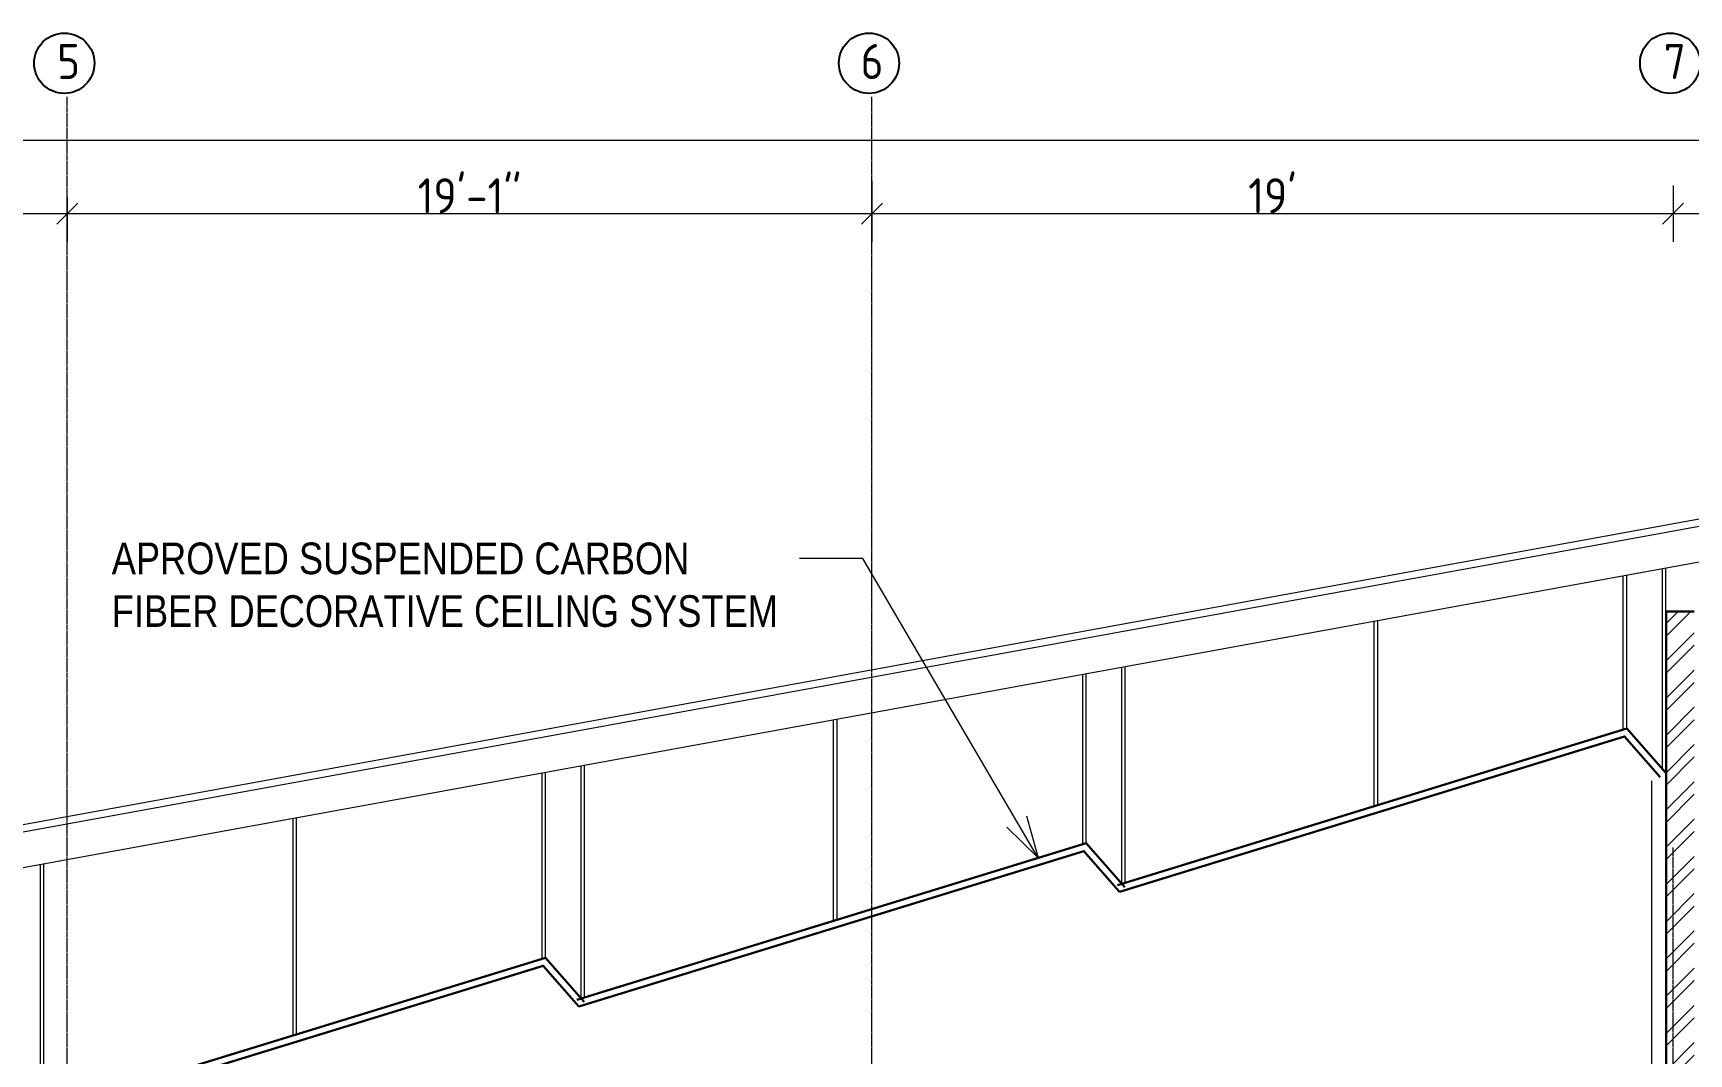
# Model space of a CAD drawing. Extents: x -95606 to 113309, y -42160 to -940.
# Drawn here: x -30959.4 to -30488.2, y -17257.5 to -16966.9 of the extents above; entities that cross this region are included whole.
import ezdxf
from ezdxf import colors
from ezdxf.entities.mleader import LeaderData, LeaderLine
from ezdxf.math import Vec2, Vec3

# ---------------------------------------------------------------- set-up
doc = ezdxf.new("R2010")
doc.units = 0
doc.header["$LTSCALE"] = 0.02
doc.header["$MEASUREMENT"] = 0
doc.header["$PDMODE"] = 3
doc.header["$PDSIZE"] = -2
doc.linetypes.add('ACAD_ISO04W100', pattern=[30, 24, -3, 0, -3])
doc.linetypes.add('CENTERX2', pattern=[101.6, 63.5, -12.7, 12.7, -12.7])
doc.layers.get('0').update_dxf_attribs({"linetype": 'CONTINUOUS'})
doc.layers.get('DEFPOINTS').update_dxf_attribs({"linetype": 'CONTINUOUS'})
for name, color, linetype, lineweight in [('Hatch', 252, 'CONTINUOUS', 9), ('RBH CENTER LINE', 1, 'ACAD_ISO04W100', 13), ('RBH DIMENSIONS', 8, 'CONTINUOUS', 15), ('RBH FURNISHING', 112, 'CONTINUOUS', 0), ('RBH TEXT', 50, 'CONTINUOUS', 13), ('RBH TEXT FRAME', 90, 'CONTINUOUS', 25), ('RBH WALL - 0.13', 253, 'CONTINUOUS', 13), ('RBH WALL - 0.18', 252, 'CONTINUOUS', 18), ('RBH WALL - 0.30', 7, 'CONTINUOUS', 30)]:
    doc.layers.add(name, color=color, linetype=linetype, lineweight=lineweight)
doc.styles.add('RBH TEXT40', font='ARIALN.TTF')
doc.styles.get("Standard").update_dxf_attribs({"font": 'ISOCP'})
doc.dimstyles.new('RBH DIM 01', dxfattribs={"dimtxt": 10, "dimasz": 6, "dimexe": 8, "dimexo": 5, "dimgap": 0.09, "dimtad": 1, "dimdec": 0, "dimzin": 0, "dimdsep": 46, "dimlunit": 4, "dimtxsty": 'Standard', "dimblk": 'OBLIQUE', "dimcen": 0.09, "dimclrd": 4, "dimclre": 1, "dimclrt": 2, "dimadec": 0, "dimazin": 0, "dimtfac": 1, "dimtdec": 0, "dimtofl": 0, "dimtmove": 0, "dimatfit": 3, "dimldrblk": 'OPEN30', "dimfxl": 1, "dimtolj": 1, "dimtzin": 0, "dimlwd": -1, "dimlwe": -1, "dimarcsym": 0})

# ---------------------------------------------------------------- blocks, each defined once
blk = doc.blocks.new('_Oblique')
at = {"color": 0, "linetype": 'ByBlock', "lineweight": -2}
blk.add_line((-0.5, -0.5), (0.5, 0.5), dxfattribs=at)
blk = doc.blocks.new('*D694')
at = {"layer": 'DEFPOINTS', "color": 0, "lineweight": -2, "ltscale": 0.75, "transparency": 16777216}
for p in [(-31180.7, -17004.92), (-30949.7, -17008.6), (-30949.7, -17018.3)]:
    blk.add_point(p, dxfattribs=at)
at = {"layer": 'RBH DIMENSIONS', "color": 1, "ltscale": 0.75, "transparency": 16777216}
for p, q in [((-31180.7, -17009.92), (-31180.7, -17026.3)), ((-30949.7, -17013.6), (-30949.7, -17026.3))]:
    blk.add_line(p, q, dxfattribs=at)
at = {"layer": 'RBH DIMENSIONS', "color": 4, "ltscale": 0.75, "transparency": 16777216}
blk.add_line((-31180.7, -17018.3), (-30949.7, -17018.3), dxfattribs=at)
at = {"layer": 'RBH DIMENSIONS', "color": 4, "ltscale": 0.75, "transparency": 16777216, "xscale": 6, "yscale": 6, "zscale": 6, "rotation": 180}
blk.add_blockref('_Oblique', (-31180.7, -17018.3), dxfattribs=at)
at = {"layer": 'RBH DIMENSIONS', "color": 4, "ltscale": 0.75, "transparency": 16777216, "xscale": 6, "yscale": 6, "zscale": 6}
blk.add_blockref('_Oblique', (-30949.7, -17018.3), dxfattribs=at)
at = {"layer": 'RBH DIMENSIONS', "color": 2, "ltscale": 0.75, "transparency": 16777216, "insert": (-31065.2, -17013.21), "char_height": 10, "attachment_point": 5}
blk.add_mtext('\\A1;19\'-3"', dxfattribs=at)
blk = doc.blocks.new('_Open30')
at = {"color": 0, "linetype": 'ByBlock', "lineweight": -2}
for p, q in [((-1, 0.268), (0, 0)), ((0, 0), (-1, -0.268)), ((0, 0), (-1, 0))]:
    blk.add_line(p, q, dxfattribs=at)
blk = doc.blocks.new('*D695')
at = {"layer": 'DEFPOINTS', "color": 0, "lineweight": -2, "ltscale": 0.75, "transparency": 16777216}
for p in [(-30720.7, -17003.95), (-30949.7, -17008.6), (-30720.7, -17018.3)]:
    blk.add_point(p, dxfattribs=at)
at = {"layer": 'RBH DIMENSIONS', "color": 1, "ltscale": 0.75, "transparency": 16777216}
for p, q in [((-30720.7, -17008.95), (-30720.7, -17026.3)), ((-30949.7, -17013.6), (-30949.7, -17026.3))]:
    blk.add_line(p, q, dxfattribs=at)
at = {"layer": 'RBH DIMENSIONS', "color": 4, "ltscale": 0.75, "transparency": 16777216}
blk.add_line((-30949.7, -17018.3), (-30720.7, -17018.3), dxfattribs=at)
at = {"layer": 'RBH DIMENSIONS', "color": 4, "ltscale": 0.75, "transparency": 16777216, "xscale": 6, "yscale": 6, "zscale": 6, "rotation": 180}
blk.add_blockref('_Oblique', (-30949.7, -17018.3), dxfattribs=at)
at = {"layer": 'RBH DIMENSIONS', "color": 4, "ltscale": 0.75, "transparency": 16777216, "xscale": 6, "yscale": 6, "zscale": 6}
blk.add_blockref('_Oblique', (-30720.7, -17018.3), dxfattribs=at)
at = {"layer": 'RBH DIMENSIONS', "color": 2, "ltscale": 0.75, "transparency": 16777216, "insert": (-30835.2, -17013.21), "char_height": 10, "attachment_point": 5}
blk.add_mtext('\\A1;19\'-1"', dxfattribs=at)
blk = doc.blocks.new('*D696')
at = {"layer": 'DEFPOINTS', "color": 0, "lineweight": -2, "ltscale": 0.75, "transparency": 16777216}
for p in [(-30720.7, -17003.95), (-30492.7, -17005.26), (-30492.7, -17018.3)]:
    blk.add_point(p, dxfattribs=at)
at = {"layer": 'RBH DIMENSIONS', "color": 1, "ltscale": 0.75, "transparency": 16777216}
for p, q in [((-30720.7, -17008.95), (-30720.7, -17026.3)), ((-30492.7, -17010.26), (-30492.7, -17026.3))]:
    blk.add_line(p, q, dxfattribs=at)
at = {"layer": 'RBH DIMENSIONS', "color": 4, "ltscale": 0.75, "transparency": 16777216}
blk.add_line((-30720.7, -17018.3), (-30492.7, -17018.3), dxfattribs=at)
at = {"layer": 'RBH DIMENSIONS', "color": 4, "ltscale": 0.75, "transparency": 16777216, "xscale": 6, "yscale": 6, "zscale": 6, "rotation": 180}
blk.add_blockref('_Oblique', (-30720.7, -17018.3), dxfattribs=at)
at = {"layer": 'RBH DIMENSIONS', "color": 4, "ltscale": 0.75, "transparency": 16777216, "xscale": 6, "yscale": 6, "zscale": 6}
blk.add_blockref('_Oblique', (-30492.7, -17018.3), dxfattribs=at)
at = {"layer": 'RBH DIMENSIONS', "color": 2, "ltscale": 0.75, "transparency": 16777216, "insert": (-30606.7, -17013.21), "char_height": 10, "attachment_point": 5}
blk.add_mtext("\\A1;19'", dxfattribs=at)
blk = doc.blocks.new('*D697')
at = {"layer": 'DEFPOINTS', "color": 0, "lineweight": -2, "ltscale": 0.75, "transparency": 16777216}
for p in [(-30492.7, -17005.26), (-30376.1, -17007.61), (-30376.1, -17018.3)]:
    blk.add_point(p, dxfattribs=at)
at = {"layer": 'RBH DIMENSIONS', "color": 1, "ltscale": 0.75, "transparency": 16777216}
for p, q in [((-30492.7, -17010.26), (-30492.7, -17026.3)), ((-30376.1, -17012.61), (-30376.1, -17026.3))]:
    blk.add_line(p, q, dxfattribs=at)
at = {"layer": 'RBH DIMENSIONS', "color": 4, "ltscale": 0.75, "transparency": 16777216}
blk.add_line((-30492.7, -17018.3), (-30376.1, -17018.3), dxfattribs=at)
at = {"layer": 'RBH DIMENSIONS', "color": 4, "ltscale": 0.75, "transparency": 16777216, "xscale": 6, "yscale": 6, "zscale": 6, "rotation": 180}
blk.add_blockref('_Oblique', (-30492.7, -17018.3), dxfattribs=at)
at = {"layer": 'RBH DIMENSIONS', "color": 4, "ltscale": 0.75, "transparency": 16777216, "xscale": 6, "yscale": 6, "zscale": 6}
blk.add_blockref('_Oblique', (-30376.1, -17018.3), dxfattribs=at)
at = {"layer": 'RBH DIMENSIONS', "color": 2, "ltscale": 0.75, "transparency": 16777216, "insert": (-30434.4, -17013.21), "char_height": 10, "attachment_point": 5}
blk.add_mtext('\\A1;9\'-9"', dxfattribs=at)
blk = doc.blocks.new('*D717')
at = {"layer": 'DEFPOINTS', "color": 0, "lineweight": -2, "ltscale": 0.75, "transparency": 16777216}
for p in [(-31787.7, -16993.47), (-30233.55, -16997.35), (-30233.55, -16998.46)]:
    blk.add_point(p, dxfattribs=at)
at = {"layer": 'RBH WALL - 0.13', "color": 1, "ltscale": 0.75, "transparency": 16777216}
for p, q in [((-30233.55, -16993.46), (-30233.55, -16989.35)), ((-31787.7, -16998.47), (-31787.7, -17005.35))]:
    blk.add_line(p, q, dxfattribs=at)
at = {"layer": 'RBH WALL - 0.13', "color": 4, "ltscale": 0.75, "transparency": 16777216}
blk.add_line((-31787.7, -16997.35), (-30233.55, -16997.35), dxfattribs=at)
at = {"layer": 'RBH WALL - 0.13', "color": 4, "ltscale": 0.75, "transparency": 16777216, "xscale": 6, "yscale": 6, "zscale": 6, "rotation": 180}
blk.add_blockref('_Oblique', (-31787.7, -16997.35), dxfattribs=at)
at = {"layer": 'RBH WALL - 0.13', "color": 4, "ltscale": 0.75, "transparency": 16777216, "xscale": 6, "yscale": 6, "zscale": 6}
blk.add_blockref('_Oblique', (-30233.55, -16997.35), dxfattribs=at)
at = {"layer": 'RBH WALL - 0.13', "color": 2, "ltscale": 0.75, "transparency": 16777216, "insert": (-31010.63, -16992.26), "char_height": 10, "attachment_point": 5}
blk.add_mtext('\\A1;129\'-6"', dxfattribs=at)

msp = doc.modelspace()

# ---------------------------------------------------------------- hatches: boundary and pattern name
at = {"layer": 'Hatch', "ltscale": 0.75}
h = msp.add_hatch(dxfattribs=at)
h.set_pattern_fill('ANSI32', color=256, scale=20)
h.set_pattern_definition([(45, (-400918.442, -522400.5036), (-5.30330086, 5.30330086), []), (45, (-400914.907, -522400.5036), (-5.30330086, 5.30330086), [])])
h.paths.add_polyline_path([(-30486.703, -17597.942), (-30494.703, -17597.942), (-30494.703, -17753.942), (-30486.703, -17753.942)])
h.paths.add_polyline_path([(-30486.703, -17131.552), (-30494.703, -17131.552), (-30494.703, -17342.942), (-30486.703, -17342.942)])
h.paths.add_polyline_path([(-30494.703, -17412.898), (-30486.703, -17412.898), (-30486.703, -17342.942), (-30494.703, -17342.942)])
h.paths.add_polyline_path([(-30486.703, -17436.898), (-30494.703, -17436.898), (-30494.703, -17579.942), (-30486.703, -17579.942)])

# ---------------------------------------------------------------- linework, layer by layer
at = {"layer": 'RBH CENTER LINE', "linetype": 'CENTERX2', "ltscale": 0.12}
for p, q in [((-30949.703, -18008.254), (-30949.703, -16985.003)), ((-30720.703, -18008.254), (-30720.703, -16985.003)), ((-30492.703, -18008.254), (-30492.703, -17198.803))]:
    msp.add_line(p, q, dxfattribs=at)
at = {"layer": 'RBH DIMENSIONS', "ltscale": 0.75}
for p, q in [((-30506.86, -17165.17), (-30506.86, -17121.336)), ((-30505.86, -17164.862), (-30505.86, -17121.153)), ((-30495.733, -17176.433), (-30495.733, -17119.305)), ((-30494.733, -17176.126), (-30494.733, -17119.123)), ((-30577.726, -17186.971), (-30577.726, -17134.268)), ((-30576.726, -17186.663), (-30576.726, -17134.085)), ((-30660.719, -17197.816), (-30660.719, -17149.412)), ((-30659.719, -17197.509), (-30659.719, -17149.23)), ((-30649.592, -17209.08), (-30649.592, -17147.382)), ((-30648.592, -17208.772), (-30648.592, -17147.199)), ((-30731.585, -17219.617), (-30731.585, -17162.344)), ((-30730.585, -17219.31), (-30730.585, -17162.162)), ((-30802.451, -17241.418), (-30802.451, -17175.276)), ((-30814.577, -17230.463), (-30814.577, -17177.489)), ((-30813.577, -17230.155), (-30813.577, -17177.306)), ((-30803.451, -17241.726), (-30803.451, -17175.458)), ((-30885.443, -17252.264), (-30885.443, -17190.421)), ((-30884.443, -17251.956), (-30884.443, -17190.238)), ((-30957.309, -17274.372), (-30957.309, -17203.535)), ((-30956.309, -17274.065), (-30956.309, -17203.352))]:
    msp.add_line(p, q, dxfattribs=at)
at = {"layer": 'RBH FURNISHING', "ltscale": 0.75}
for p, q in [((-31841.703, -17352.723), (-30181.703, -17049.802)), ((-31841.703, -17354.756), (-30181.703, -17051.835)), ((-31841.703, -17364.921), (-30181.703, -17062))]:
    msp.add_line(p, q, dxfattribs=at)
at = {"layer": 'RBH TEXT FRAME'}
for centre in [(-30950.531, -16975.473), (-30721.531, -16975.473), (-30493.531, -16975.473)]:
    msp.add_circle(centre, 8.578, dxfattribs=at)
at = {"layer": 'RBH WALL - 0.18', "ltscale": 0.75}
msp.add_line((-30498.703, -17419.898), (-30498.703, -17179.802), dxfattribs=at)
at = {"layer": 'RBH WALL - 0.30', "ltscale": 0.75}
for p, q in [((-30494.703, -17342.942), (-30494.703, -17131.552)), ((-30494.703, -17131.552), (-30486.703, -17131.552))]:
    msp.add_line(p, q, dxfattribs=at)
for points in [[(-30650.831, -17209.461), (-30505.86, -17164.862), (-30494.88, -17177.409)], [(-30650.243, -17211.372), (-30506.511, -17167.155), (-30496.385, -17178.726)], [(-30804.69, -17242.107), (-30659.719, -17197.509), (-30648.738, -17210.055)], [(-30804.102, -17244.019), (-30660.37, -17199.802), (-30650.243, -17211.372)], [(-30958.548, -17274.753), (-30813.577, -17230.155), (-30802.597, -17242.702)], [(-30957.96, -17276.665), (-30814.229, -17232.448), (-30804.102, -17244.019)]]:
    msp.add_lwpolyline(points, dxfattribs=at)

# ---------------------------------------------------------------- texts
at = {"layer": 'RBH TEXT', "char_height": 10, "attachment_point": 1}
for s, insert in [('\\pi9.6191;5', (-30962.194, -16969.975)), ('\\pi9.279;6', (-30733.194, -16969.975)), ('\\pi9.8262;7', (-30505.194, -16969.975))]:
    msp.add_mtext_dynamic_manual_height_columns(s, width=23.65244, gutter_width=1, heights=[0], dxfattribs=dict(at, insert=insert))

# ---------------------------------------------------------------- dimensions: what is measured, and where the dimension line sits
at = {"layer": 'RBH DIMENSIONS', "ltscale": 0.75}
for base, p1, p2, picture, middle in [((-30949.703, -17018.296), (-31180.703, -17004.921), (-30949.703, -17008.603), '*D694', (-31065.203, -17013.206)), ((-30720.703, -17018.296), (-30949.703, -17008.603), (-30720.703, -17003.952), '*D695', (-30835.203, -17013.206)), ((-30492.703, -17018.296), (-30720.703, -17003.952), (-30492.703, -17005.261), '*D696', (-30606.703, -17013.206)), ((-30376.099, -17018.296), (-30492.703, -17005.261), (-30376.099, -17007.606), '*D697', (-30434.401, -17013.206))]:
    dim = msp.add_linear_dim(base=base, p1=p1, p2=p2, dimstyle='RBH DIM 01', dxfattribs=at)
    dim.commit()
    dim.dimension.update_dxf_attribs({"geometry": picture, "text_midpoint": middle})
at = {"layer": 'RBH WALL - 0.13', "ltscale": 0.75}
dim = msp.add_linear_dim(base=(-30233.549, -16997.35), p1=(-31787.703, -16993.473), p2=(-30233.549, -16998.463), dimstyle='RBH DIM 01', dxfattribs=at)
dim.commit()
dim.dimension.update_dxf_attribs({"geometry": '*D717', "text_midpoint": (-31010.626, -16992.259)})

# ---------------------------------------------------------------- leaders
at = {"layer": 'RBH DIMENSIONS'}
ml = msp.add_multileader_mtext('Standard', dxfattribs=at)
ml.set_content('{\\C110;APROVED SUSPENDED CARBON FIBER DECORATIVE CEILING SYSTEM}', color=256, style='RBH TEXT40')
ml.set_leader_properties(color=256, linetype='ByLayer', lineweight=-1)
ml.set_arrow_properties(name='OPEN30')
ml.build(insert=Vec2(0, 0))
ml.multileader.update_dxf_attribs({"dogleg_length": 17.984, "arrow_head_size": 12})
ctx = ml.context
ctx.base_point, ctx.char_height, ctx.arrow_head_size, ctx.landing_gap_size, ctx.plane_origin = Vec3(-30929.278, -17116.527), 9, 12, 0.0036, Vec3(-30660.109, -17144.402)
notes = []
notes.append((ctx, [(0, (1, 1, 0), (-30723.313, -17116.527), (-1, 0), 17.984, [(0, [(-30673.424, -17201.725), (-30723.313, -17116.527)], 0, [])])]))
ctx.mtext.insert, ctx.mtext.width, ctx.mtext.defined_height, ctx.mtext.flow_direction = Vec3(-30937.023, -17111.95), 195.72274, 32.502, 5
for ctx, leaders in notes:
    for number, flags, end, landing, length, lines in leaders:
        leader = LeaderData()
        leader.index, (leader.has_last_leader_line, leader.has_dogleg_vector, leader.attachment_direction) = number, flags
        leader.last_leader_point, leader.dogleg_vector, leader.dogleg_length = Vec3(end), Vec3(landing), length
        for number, points, colour, breaks in lines:
            line = LeaderLine()
            line.index, line.vertices, line.color, line.breaks = number, Vec3.list(points), colors.encode_raw_color(colour), breaks
            leader.lines.append(line)
        ctx.leaders.append(leader)

doc.saveas('drawing.dxf')
